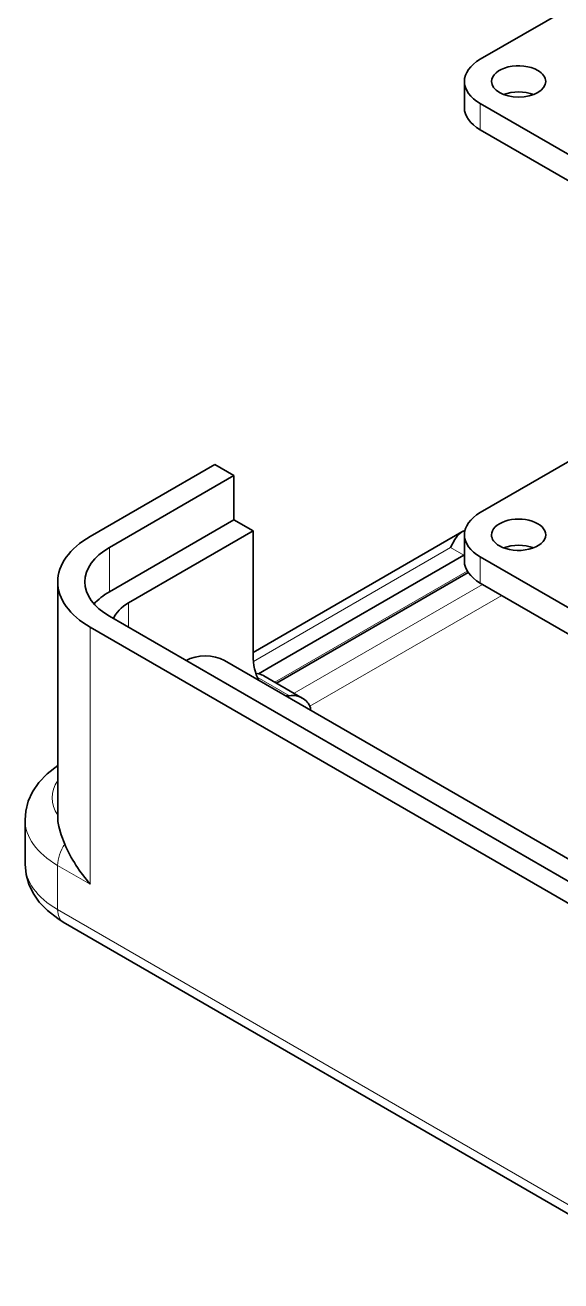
# Model space of a CAD drawing. Extents: x 415 to 970, y 249 to 591.
# Drawn here: x 714.48 to 734.24, y 502.92 to 549.21 of the extents above; entities that cross this region are included whole.
import ezdxf

# ---------------------------------------------------------------- set-up
doc = ezdxf.new("R2010")
doc.units = 0

msp = doc.modelspace()

# ---------------------------------------------------------------- linework, layer by layer
at = {"color": 7, "lineweight": 35, "ltscale": 0.360569}
msp.add_line((731.268, 547.952), (743.758, 555.164), dxfattribs=at)
at = {"color": 7, "lineweight": 35, "ltscale": 0.024088}
msp.add_line((730.682, 546.172), (730.682, 547.136), dxfattribs=at)
at = {"color": 7, "lineweight": 35}
for p, q in [((751.774, 534.48), (731.268, 546.319)), ((751.774, 533.517), (731.268, 545.356)), ((751.774, 517.77), (731.268, 529.609)), ((751.774, 516.806), (731.268, 528.646)), ((738.093, 515.586), (717.587, 527.426)), ((716.88, 527.017), (737.386, 515.178)), ((715.885, 516.149), (738.795, 502.922))]:
    msp.add_line(p, q, dxfattribs=at)
at = {"color": 7, "lineweight": 13, "ltscale": 0.024086}
msp.add_line((731.268, 545.356), (731.268, 546.319), dxfattribs=at)
at = {"color": 7, "lineweight": 35, "ltscale": 0.215865}
msp.add_line((731.268, 531.242), (738.746, 535.559), dxfattribs=at)
at = {"color": 7, "lineweight": 35, "ltscale": 0.132681}
for p, q in [((721.476, 533.019), (716.88, 530.365)), ((722.183, 532.61), (717.587, 529.957)), ((722.183, 530.977), (717.587, 528.324)), ((722.89, 530.569), (718.294, 527.916))]:
    msp.add_line(p, q, dxfattribs=at)
at = {"color": 7, "lineweight": 35, "ltscale": 0.020412}
for p, q in [((722.183, 532.61), (721.476, 533.019)), ((722.89, 530.569), (722.183, 530.977))]:
    msp.add_line(p, q, dxfattribs=at)
at = {"color": 7, "lineweight": 35, "ltscale": 0.040825}
for p, q in [((722.183, 530.977), (722.183, 532.61)), ((714.477, 519.914), (714.477, 518.281))]:
    msp.add_line(p, q, dxfattribs=at)
at = {"color": 7, "lineweight": 35, "ltscale": 0.11431}
msp.add_line((722.89, 530.569), (722.89, 525.997), dxfattribs=at)
at = {"color": 7, "lineweight": 35, "ltscale": 0.222204}
msp.add_line((722.89, 526.09), (730.587, 530.534), dxfattribs=at)
at = {"color": 7, "lineweight": 35, "ltscale": 0.024086}
msp.add_line((730.682, 529.462), (730.682, 530.425), dxfattribs=at)
at = {"color": 7, "lineweight": 13, "ltscale": 0.040825}
for p, q in [((717.587, 529.957), (717.587, 528.324)), ((715.678, 516.607), (715.678, 518.24))]:
    msp.add_line(p, q, dxfattribs=at)
at = {"color": 7, "lineweight": 13, "ltscale": 0.209941}
msp.add_line((722.901, 525.758), (730.173, 529.957), dxfattribs=at)
at = {"color": 7, "lineweight": 35, "ltscale": 0.204125}
msp.add_line((723.597, 525.589), (730.668, 529.671), dxfattribs=at)
at = {"color": 7, "lineweight": 13, "ltscale": 0.014289}
msp.add_line((730.173, 529.957), (730.668, 529.671), dxfattribs=at)
at = {"color": 7, "lineweight": 13, "ltscale": 0.024088}
msp.add_line((731.268, 529.609), (731.268, 528.646), dxfattribs=at)
at = {"color": 7, "lineweight": 35, "ltscale": 0.216385}
msp.add_line((715.679, 528.691), (715.679, 520.036), dxfattribs=at)
at = {"color": 7, "lineweight": 13, "ltscale": 0.204916}
msp.add_line((730.79, 529.088), (723.691, 524.99), dxfattribs=at)
at = {"color": 7, "lineweight": 35, "ltscale": 0.204134}
msp.add_line((730.821, 529.039), (723.75, 524.956), dxfattribs=at)
at = {"color": 7, "lineweight": 13, "ltscale": 0.200751}
msp.add_line((731.353, 528.597), (724.399, 524.582), dxfattribs=at)
at = {"color": 7, "lineweight": 13, "ltscale": 0.204234}
msp.add_line((732.06, 528.188), (724.985, 524.104), dxfattribs=at)
at = {"color": 7, "lineweight": 13, "ltscale": 0.022455}
msp.add_line((718.294, 527.017), (718.294, 527.916), dxfattribs=at)
at = {"color": 7, "lineweight": 13, "ltscale": 0.236784}
msp.add_line((716.88, 517.546), (716.88, 527.017), dxfattribs=at)
at = {"color": 7, "lineweight": 35, "ltscale": 0.469486}
msp.add_line((721.829, 525.793), (738.093, 516.403), dxfattribs=at)
at = {"color": 7, "lineweight": 35, "ltscale": 0.014547}
msp.add_line((723.597, 525.589), (723.093, 525.298), dxfattribs=at)
at = {"color": 7, "lineweight": 13, "ltscale": 0.034233}
msp.add_line((723.041, 525.177), (724.227, 524.493), dxfattribs=at)
at = {"color": 7, "lineweight": 35, "ltscale": 0.040826}
msp.add_line((724.703, 524.406), (723.289, 525.222), dxfattribs=at)
at = {"color": 7, "lineweight": 35, "ltscale": 0.002342}
msp.add_line((725.011, 523.956), (725.011, 524.049), dxfattribs=at)
at = {"color": 7, "lineweight": 13, "ltscale": 0.034701}
msp.add_line((716.88, 517.546), (715.678, 518.24), dxfattribs=at)
at = {"color": 7, "lineweight": 13}
msp.add_line((715.678, 516.607), (738.588, 503.38), dxfattribs=at)
at = {"color": 7, "lineweight": 35}
for points in [[(730.173, 529.957), (730.332, 530.256), (730.412, 530.372), (730.497, 530.466), (730.587, 530.534)], [(715.679, 521.918), (715.291, 521.617), (714.981, 521.288), (714.752, 520.948), (714.596, 520.605), (714.502, 520.234), (714.477, 519.914)], [(715.679, 520.036), (715.689, 519.862), (715.719, 519.677), (715.807, 519.361), (715.939, 519.024)], [(714.477, 518.281), (714.511, 517.907), (714.612, 517.548), (714.769, 517.217), (714.998, 516.886), (715.3, 516.57), (715.679, 516.277), (715.885, 516.149)]]:
    msp.add_lwpolyline(points, dxfattribs=at)
for centre, radius, start, end in [((730.757, 530.248), 0.333, 100.0214, 120.6048), ((721.207, 521.346), 5.759, 203.7801, 221.2832)]:
    msp.add_arc(centre, radius, start, end, dxfattribs=at)
for centre, major_axis, start_param, end_param in [((732.682, 547.136), (2, 0), 2.356194, 3.141593), ((732.682, 547.136), (1, 0), 0.785398, 3.141593), ((732.682, 547.136), (1, 0), 0, 0.785398), ((732.682, 547.136), (2, 0), 3.141593, 3.926991), ((732.682, 547.136), (1, 0), 3.141593, 6.283185), ((732.682, 546.172), (1, 0), 0.986872, 2.154722), ((732.682, 546.172), (2, 0), 3.141593, 3.926991), ((732.682, 530.425), (2, 0), 2.356194, 3.141593), ((732.682, 530.425), (1, 0), 6.283185, 9.424778), ((719.779, 528.691), (4.1, 0), 2.356194, 3.141593), ((732.682, 530.425), (2, 0), 3.141593, 3.926991), ((732.682, 530.425), (1, 0), 3.141593, 3.926991), ((732.682, 530.425), (1, 0), 3.926991, 6.283185), ((732.682, 529.462), (1, 0), 0.986872, 2.154722), ((719.779, 528.691), (3.1, 0), 2.356194, 3.141593), ((730.668, 527.222), (1.5, 2.598), 0.778861, 0.785398), ((732.682, 529.462), (2, 0), 3.141593, 3.926991), ((719.779, 528.691), (4.1, 0), 3.141593, 3.926991), ((719.779, 528.691), (3.1, 0), 3.141593, 3.926991), ((719.779, 527.058), (3.1, 0), 2.356194, 2.667875), ((719.779, 527.058), (2.1, 0), 2.356194, 2.907511), ((721.122, 525.384), (1, 0), 0.785398, 2.356194), ((725.011, 527.222), (1.5, 2.598), 2.356194, 2.801744), ((722.289, 523.49), (1, 1.732), 0.180534, 0.267206), ((722.289, 523.49), (1, 1.732), 6.283185, 6.463719), ((725.011, 527.222), (1.5, 2.598), 3.481431, 3.547982), ((723.703, 522.674), (1, 1.732), 6.283152, 6.689574), ((723.703, 522.674), (1, 1.732), 5.887548, 6.283152)]:
    msp.add_ellipse(centre, major_axis=major_axis, ratio=0.57735, start_param=start_param, end_param=end_param, dxfattribs=at)
at = {"color": 7, "lineweight": 13}
for centre, major_axis, start_param, end_param in [((718.577, 520.73), (-3.1, 0), 5.920111, 6.647315), ((718.577, 519.914), (-4.1, 0), 6.283185, 7.068583), ((716.385, 518.648), (-0.5, -0.866), 4.60977, 5.497787), ((718.577, 518.281), (-4.1, 0), 0, 0.785398), ((716.385, 517.015), (-0.5, -0.866), 5.497787, 6.283185)]:
    msp.add_ellipse(centre, major_axis=major_axis, ratio=0.57735, start_param=start_param, end_param=end_param, dxfattribs=at)

doc.saveas('drawing.dxf')
